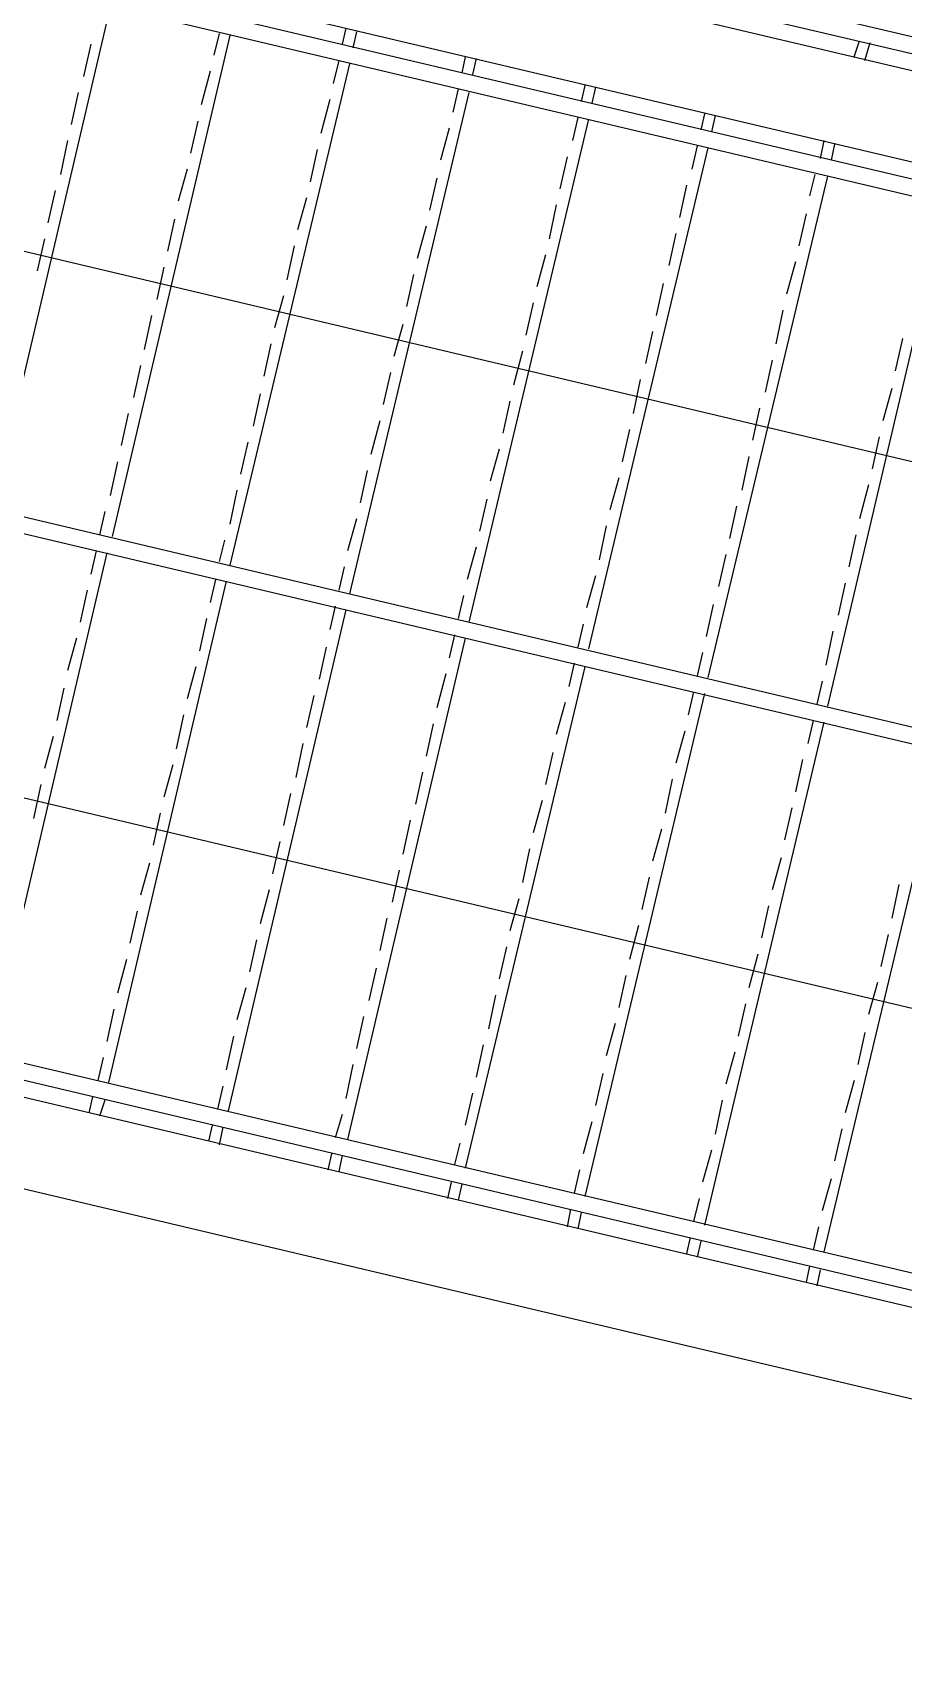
# Model space of a CAD drawing. Header units: feet. Extents: x -84 to 198, y -22 to 181.
# Drawn here: x 69.26 to 75.77, y 128.8 to 141.04 of the extents above; entities that cross this region are included whole.
import ezdxf

# ---------------------------------------------------------------- set-up
doc = ezdxf.new("R2010")
doc.units = ezdxf.units.FT
doc.layers.add('A-LINEA', color=7, linetype='CONTINUOUS')

msp = doc.modelspace()

# ---------------------------------------------------------------- linework, layer by layer
at = {"layer": 'A-LINEA'}
for p, q in [((60.8933, 143.6044), (85.3067, 137.8311)), ((60.8933, 143.6044), (85.3067, 137.8311)), ((69.8667, 142.4178), (86.2933, 138.5378)), ((69.8667, 142.4178), (86.2933, 138.5378)), ((69.84, 142.2978), (86.2, 138.4311)), ((69.84, 142.2978), (86.2, 138.4311)), ((69.8133, 142.1778), (86.1067, 138.3244)), ((69.8133, 142.1778), (86.1067, 138.3244)), ((68.08, 141.7778), (85.28, 137.7111)), ((68.08, 141.7778), (85.28, 137.7111)), ((68.0533, 141.6578), (85.2533, 137.5911)), ((68.0533, 141.6578), (85.2533, 137.5911)), ((69.84, 141.2311), (68.96, 137.4844)), ((69.84, 141.2311), (68.96, 137.4844)), ((71.6, 141.0711), (71.5733, 140.9511)), ((71.6, 141.0711), (71.5733, 140.9511)), ((71.6, 141.0711), (71.5733, 140.9511)), ((71.6, 141.0711), (71.5733, 140.9511)), ((69.6933, 140.9511), (69.64, 140.7111)), ((69.6933, 140.9511), (69.64, 140.7111)), ((69.6933, 140.9511), (69.64, 140.7111)), ((69.6933, 140.9511), (69.64, 140.7111)), ((70.7333, 141.0178), (69.8533, 137.2711)), ((70.7333, 141.0178), (69.8533, 137.2711)), ((70.7333, 141.0178), (69.8533, 137.2711)), ((70.7333, 141.0178), (69.8533, 137.2711)), ((70.6533, 141.0311), (70.6133, 140.8711)), ((70.6533, 141.0311), (70.6133, 140.8711)), ((70.6533, 141.0311), (70.6133, 140.8711)), ((70.6533, 141.0311), (70.6133, 140.8711)), ((71.68, 141.0444), (71.6533, 140.9244)), ((71.68, 141.0444), (71.6533, 140.9244)), ((71.68, 141.0444), (71.6533, 140.9244)), ((71.68, 141.0444), (71.6533, 140.9244)), ((75.4, 140.8578), (75.44, 140.9778)), ((75.4, 140.8578), (75.44, 140.9778)), ((75.4, 140.8578), (75.44, 140.9778)), ((75.4, 140.8578), (75.44, 140.9778)), ((75.48, 140.8311), (75.52, 140.9644)), ((75.48, 140.8311), (75.52, 140.9644)), ((75.48, 140.8311), (75.52, 140.9644)), ((75.48, 140.8311), (75.52, 140.9644)), ((71.5467, 140.8311), (71.5067, 140.6578)), ((71.5467, 140.8311), (71.5067, 140.6578)), ((71.5467, 140.8311), (71.5067, 140.6578)), ((71.5467, 140.8311), (71.5067, 140.6578)), ((72.4933, 140.8578), (72.4667, 140.7378)), ((72.4933, 140.8578), (72.4667, 140.7378)), ((72.4933, 140.8578), (72.4667, 140.7378)), ((72.4933, 140.8578), (72.4667, 140.7378)), ((72.5733, 140.8444), (72.5467, 140.7244)), ((72.5733, 140.8444), (72.5467, 140.7244)), ((72.5733, 140.8444), (72.5467, 140.7244)), ((72.5733, 140.8444), (72.5467, 140.7244)), ((70.5867, 140.7511), (70.52, 140.4978)), ((70.5867, 140.7511), (70.52, 140.4978)), ((70.5867, 140.7511), (70.52, 140.4978)), ((70.5867, 140.7511), (70.52, 140.4978)), ((71.6267, 140.8044), (70.7333, 137.0578)), ((71.6267, 140.8044), (70.7333, 137.0578)), ((71.6267, 140.8044), (70.7333, 137.0578)), ((71.6267, 140.8044), (70.7333, 137.0578)), ((69.6, 140.5911), (69.5467, 140.3511)), ((69.6, 140.5911), (69.5467, 140.3511)), ((69.6, 140.5911), (69.5467, 140.3511)), ((69.6, 140.5911), (69.5467, 140.3511)), ((72.52, 140.5911), (71.6267, 136.8444)), ((72.52, 140.5911), (71.6267, 136.8444)), ((72.52, 140.5911), (71.6267, 136.8444)), ((72.52, 140.5911), (71.6267, 136.8444)), ((72.44, 140.6178), (72.4, 140.4444)), ((72.44, 140.6178), (72.4, 140.4444)), ((72.44, 140.6178), (72.4, 140.4444)), ((72.44, 140.6178), (72.4, 140.4444)), ((73.3867, 140.6444), (73.36, 140.5244)), ((73.3867, 140.6444), (73.36, 140.5244)), ((73.3867, 140.6444), (73.36, 140.5244)), ((73.3867, 140.6444), (73.36, 140.5244)), ((73.4667, 140.6311), (73.44, 140.5111)), ((73.4667, 140.6311), (73.44, 140.5111)), ((73.4667, 140.6311), (73.44, 140.5111)), ((73.4667, 140.6311), (73.44, 140.5111)), ((71.48, 140.5378), (71.4133, 140.2844)), ((71.48, 140.5378), (71.4133, 140.2844)), ((71.48, 140.5378), (71.4133, 140.2844)), ((71.48, 140.5378), (71.4133, 140.2844)), ((70.4933, 140.3778), (70.44, 140.1378)), ((70.4933, 140.3778), (70.44, 140.1378)), ((70.4933, 140.3778), (70.44, 140.1378)), ((70.4933, 140.3778), (70.44, 140.1378)), ((72.3733, 140.3244), (72.3067, 140.0844)), ((72.3733, 140.3244), (72.3067, 140.0844)), ((72.3733, 140.3244), (72.3067, 140.0844)), ((72.3733, 140.3244), (72.3067, 140.0844)), ((73.4133, 140.3911), (72.52, 136.6311)), ((73.4133, 140.3911), (72.52, 136.6311)), ((73.4133, 140.3911), (72.52, 136.6311)), ((73.4133, 140.3911), (72.52, 136.6311)), ((73.3333, 140.4044), (73.2933, 140.2311)), ((73.3333, 140.4044), (73.2933, 140.2311)), ((73.3333, 140.4044), (73.2933, 140.2311)), ((73.3333, 140.4044), (73.2933, 140.2311)), ((74.28, 140.4311), (74.2533, 140.3111)), ((74.28, 140.4311), (74.2533, 140.3111)), ((74.28, 140.4311), (74.2533, 140.3111)), ((74.28, 140.4311), (74.2533, 140.3111)), ((74.36, 140.4178), (74.3333, 140.2978)), ((74.36, 140.4178), (74.3333, 140.2978)), ((74.36, 140.4178), (74.3333, 140.2978)), ((74.36, 140.4178), (74.3333, 140.2978)), ((69.52, 140.2311), (69.4667, 139.9778)), ((69.52, 140.2311), (69.4667, 139.9778)), ((69.52, 140.2311), (69.4667, 139.9778)), ((69.52, 140.2311), (69.4667, 139.9778)), ((75.1733, 140.2311), (75.1467, 140.0978)), ((75.1733, 140.2311), (75.1467, 140.0978)), ((75.1733, 140.2311), (75.1467, 140.0978)), ((75.1733, 140.2311), (75.1467, 140.0978)), ((75.2533, 140.2044), (75.2267, 140.0844)), ((75.2533, 140.2044), (75.2267, 140.0844)), ((75.2533, 140.2044), (75.2267, 140.0844)), ((75.2533, 140.2044), (75.2267, 140.0844)), ((71.3867, 140.1644), (71.3333, 139.9244)), ((71.3867, 140.1644), (71.3333, 139.9244)), ((71.3867, 140.1644), (71.3333, 139.9244)), ((71.3867, 140.1644), (71.3333, 139.9244)), ((73.2533, 140.1111), (73.2, 139.8711)), ((73.2533, 140.1111), (73.2, 139.8711)), ((73.2533, 140.1111), (73.2, 139.8711)), ((73.2533, 140.1111), (73.2, 139.8711)), ((74.3067, 140.1778), (73.4133, 136.4311)), ((74.3067, 140.1778), (73.4133, 136.4311)), ((74.3067, 140.1778), (73.4133, 136.4311)), ((74.3067, 140.1778), (73.4133, 136.4311)), ((74.2267, 140.1911), (74.1867, 140.0178)), ((74.2267, 140.1911), (74.1867, 140.0178)), ((74.2267, 140.1911), (74.1867, 140.0178)), ((74.2267, 140.1911), (74.1867, 140.0178)), ((70.4133, 140.0178), (70.3467, 139.7778)), ((70.4133, 140.0178), (70.3467, 139.7778)), ((70.4133, 140.0178), (70.3467, 139.7778)), ((70.4133, 140.0178), (70.3467, 139.7778)), ((72.28, 139.9511), (72.2267, 139.7111)), ((72.28, 139.9511), (72.2267, 139.7111)), ((72.28, 139.9511), (72.2267, 139.7111)), ((72.28, 139.9511), (72.2267, 139.7111)), ((75.2, 139.9644), (74.3067, 136.2178)), ((75.2, 139.9644), (74.3067, 136.2178)), ((75.2, 139.9644), (74.3067, 136.2178)), ((75.2, 139.9644), (74.3067, 136.2178)), ((75.1067, 139.9778), (75.0667, 139.8178)), ((75.1067, 139.9778), (75.0667, 139.8178)), ((75.1067, 139.9778), (75.0667, 139.8178)), ((75.1067, 139.9778), (75.0667, 139.8178)), ((69.4267, 139.8578), (69.3733, 139.6178)), ((69.4267, 139.8578), (69.3733, 139.6178)), ((69.4267, 139.8578), (69.3733, 139.6178)), ((69.4267, 139.8578), (69.3733, 139.6178)), ((74.1467, 139.8978), (74.0933, 139.6578)), ((74.1467, 139.8978), (74.0933, 139.6578)), ((74.1467, 139.8978), (74.0933, 139.6578)), ((74.1467, 139.8978), (74.0933, 139.6578)), ((71.3067, 139.8044), (71.24, 139.5644)), ((71.3067, 139.8044), (71.24, 139.5644)), ((71.3067, 139.8044), (71.24, 139.5644)), ((71.3067, 139.8044), (71.24, 139.5644)), ((73.1733, 139.7511), (73.12, 139.4978)), ((73.1733, 139.7511), (73.12, 139.4978)), ((73.1733, 139.7511), (73.12, 139.4978)), ((73.1733, 139.7511), (73.12, 139.4978)), ((76.08, 139.7511), (75.2, 136.0044)), ((76.08, 139.7511), (75.2, 136.0044)), ((70.32, 139.6444), (70.2667, 139.4044)), ((70.32, 139.6444), (70.2667, 139.4044)), ((70.32, 139.6444), (70.2667, 139.4044)), ((70.32, 139.6444), (70.2667, 139.4044)), ((72.2, 139.5911), (72.1333, 139.3511)), ((72.2, 139.5911), (72.1333, 139.3511)), ((72.2, 139.5911), (72.1333, 139.3511)), ((72.2, 139.5911), (72.1333, 139.3511)), ((75.04, 139.6844), (74.9867, 139.4444)), ((75.04, 139.6844), (74.9867, 139.4444)), ((75.04, 139.6844), (74.9867, 139.4444)), ((75.04, 139.6844), (74.9867, 139.4444)), ((83.4933, 136.0178), (68.5067, 139.5644)), ((83.4933, 136.0178), (68.5067, 139.5644)), ((69.3467, 139.4978), (69.2933, 139.2578)), ((69.3467, 139.4978), (69.2933, 139.2578)), ((69.3467, 139.4978), (69.2933, 139.2578)), ((69.3467, 139.4978), (69.2933, 139.2578)), ((74.0667, 139.5378), (74.0133, 139.2978)), ((74.0667, 139.5378), (74.0133, 139.2978)), ((74.0667, 139.5378), (74.0133, 139.2978)), ((74.0667, 139.5378), (74.0133, 139.2978)), ((71.2133, 139.4444), (71.16, 139.1911)), ((71.2133, 139.4444), (71.16, 139.1911)), ((71.2133, 139.4444), (71.16, 139.1911)), ((71.2133, 139.4444), (71.16, 139.1911)), ((73.0933, 139.3778), (73.0267, 139.1378)), ((73.0933, 139.3778), (73.0267, 139.1378)), ((73.0933, 139.3778), (73.0267, 139.1378)), ((73.0933, 139.3778), (73.0267, 139.1378)), ((70.24, 139.2844), (70.1867, 139.0444)), ((70.24, 139.2844), (70.1867, 139.0444)), ((70.24, 139.2844), (70.1867, 139.0444)), ((70.24, 139.2844), (70.1867, 139.0444)), ((72.1067, 139.2311), (72.0533, 138.9911)), ((72.1067, 139.2311), (72.0533, 138.9911)), ((72.1067, 139.2311), (72.0533, 138.9911)), ((72.1067, 139.2311), (72.0533, 138.9911)), ((74.96, 139.3244), (74.8933, 139.0844)), ((74.96, 139.3244), (74.8933, 139.0844)), ((74.96, 139.3244), (74.8933, 139.0844)), ((74.96, 139.3244), (74.8933, 139.0844)), ((73.9733, 139.1644), (73.92, 138.9244)), ((73.9733, 139.1644), (73.92, 138.9244)), ((73.9733, 139.1644), (73.92, 138.9244)), ((73.9733, 139.1644), (73.92, 138.9244)), ((71.1333, 139.0711), (71.0667, 138.8311)), ((71.1333, 139.0711), (71.0667, 138.8311)), ((71.1333, 139.0711), (71.0667, 138.8311)), ((71.1333, 139.0711), (71.0667, 138.8311)), ((73, 139.0178), (72.9467, 138.7778)), ((73, 139.0178), (72.9467, 138.7778)), ((73, 139.0178), (72.9467, 138.7778)), ((73, 139.0178), (72.9467, 138.7778)), ((70.1467, 138.9244), (70.0933, 138.6711)), ((70.1467, 138.9244), (70.0933, 138.6711)), ((70.1467, 138.9244), (70.0933, 138.6711)), ((70.1467, 138.9244), (70.0933, 138.6711)), ((72.0267, 138.8578), (71.96, 138.6178)), ((72.0267, 138.8578), (71.96, 138.6178)), ((72.0267, 138.8578), (71.96, 138.6178)), ((72.0267, 138.8578), (71.96, 138.6178)), ((74.8667, 138.9644), (74.8133, 138.7111)), ((74.8667, 138.9644), (74.8133, 138.7111)), ((74.8667, 138.9644), (74.8133, 138.7111)), ((74.8667, 138.9644), (74.8133, 138.7111)), ((73.8933, 138.8044), (73.84, 138.5644)), ((73.8933, 138.8044), (73.84, 138.5644)), ((73.8933, 138.8044), (73.84, 138.5644)), ((73.8933, 138.8044), (73.84, 138.5644)), ((75.76, 138.7511), (75.7067, 138.5111)), ((75.76, 138.7511), (75.7067, 138.5111)), ((71.04, 138.7111), (70.9867, 138.4711)), ((71.04, 138.7111), (70.9867, 138.4711)), ((71.04, 138.7111), (70.9867, 138.4711)), ((71.04, 138.7111), (70.9867, 138.4711)), ((72.92, 138.6578), (72.8533, 138.4044)), ((72.92, 138.6578), (72.8533, 138.4044)), ((72.92, 138.6578), (72.8533, 138.4044)), ((72.92, 138.6578), (72.8533, 138.4044)), ((70.0667, 138.5511), (70.0133, 138.3111)), ((70.0667, 138.5511), (70.0133, 138.3111)), ((70.0667, 138.5511), (70.0133, 138.3111)), ((70.0667, 138.5511), (70.0133, 138.3111)), ((71.9333, 138.4978), (71.88, 138.2578)), ((71.9333, 138.4978), (71.88, 138.2578)), ((71.9333, 138.4978), (71.88, 138.2578)), ((71.9333, 138.4978), (71.88, 138.2578)), ((74.7867, 138.5911), (74.7333, 138.3511)), ((74.7867, 138.5911), (74.7333, 138.3511)), ((74.7867, 138.5911), (74.7333, 138.3511)), ((74.7867, 138.5911), (74.7333, 138.3511)), ((73.8, 138.4444), (73.7467, 138.1911)), ((73.8, 138.4444), (73.7467, 138.1911)), ((73.8, 138.4444), (73.7467, 138.1911)), ((73.8, 138.4444), (73.7467, 138.1911)), ((75.68, 138.3778), (75.6133, 138.1378)), ((75.68, 138.3778), (75.6133, 138.1378)), ((70.96, 138.3378), (70.9067, 138.0978)), ((70.96, 138.3378), (70.9067, 138.0978)), ((70.96, 138.3378), (70.9067, 138.0978)), ((70.96, 138.3378), (70.9067, 138.0978)), ((72.8267, 138.2844), (72.7733, 138.0444)), ((72.8267, 138.2844), (72.7733, 138.0444)), ((72.8267, 138.2844), (72.7733, 138.0444)), ((72.8267, 138.2844), (72.7733, 138.0444)), ((69.9733, 138.1911), (69.92, 137.9511)), ((69.9733, 138.1911), (69.92, 137.9511)), ((69.9733, 138.1911), (69.92, 137.9511)), ((69.9733, 138.1911), (69.92, 137.9511)), ((71.8533, 138.1378), (71.7867, 137.8844)), ((71.8533, 138.1378), (71.7867, 137.8844)), ((71.8533, 138.1378), (71.7867, 137.8844)), ((71.8533, 138.1378), (71.7867, 137.8844)), ((74.6933, 138.2311), (74.64, 137.9911)), ((74.6933, 138.2311), (74.64, 137.9911)), ((74.6933, 138.2311), (74.64, 137.9911)), ((74.6933, 138.2311), (74.64, 137.9911)), ((73.72, 138.0711), (73.6667, 137.8311)), ((73.72, 138.0711), (73.6667, 137.8311)), ((73.72, 138.0711), (73.6667, 137.8311)), ((73.72, 138.0711), (73.6667, 137.8311)), ((75.5867, 138.0178), (75.5333, 137.7778)), ((75.5867, 138.0178), (75.5333, 137.7778)), ((67.1733, 137.8978), (84.36, 133.8311)), ((67.1733, 137.8978), (84.36, 133.8311)), ((70.8667, 137.9778), (70.8133, 137.7378)), ((70.8667, 137.9778), (70.8133, 137.7378)), ((70.8667, 137.9778), (70.8133, 137.7378)), ((70.8667, 137.9778), (70.8133, 137.7378)), ((72.7467, 137.9244), (72.68, 137.6844)), ((72.7467, 137.9244), (72.68, 137.6844)), ((72.7467, 137.9244), (72.68, 137.6844)), ((72.7467, 137.9244), (72.68, 137.6844)), ((74.6133, 137.8711), (74.56, 137.6178)), ((74.6133, 137.8711), (74.56, 137.6178)), ((74.6133, 137.8711), (74.56, 137.6178)), ((74.6133, 137.8711), (74.56, 137.6178)), ((69.8933, 137.8311), (69.84, 137.5778)), ((69.8933, 137.8311), (69.84, 137.5778)), ((69.8933, 137.8311), (69.84, 137.5778)), ((69.8933, 137.8311), (69.84, 137.5778)), ((71.76, 137.7644), (71.7067, 137.5244)), ((71.76, 137.7644), (71.7067, 137.5244)), ((71.76, 137.7644), (71.7067, 137.5244)), ((71.76, 137.7644), (71.7067, 137.5244)), ((73.64, 137.7111), (73.5733, 137.4711)), ((73.64, 137.7111), (73.5733, 137.4711)), ((73.64, 137.7111), (73.5733, 137.4711)), ((73.64, 137.7111), (73.5733, 137.4711)), ((75.5067, 137.6578), (75.44, 137.4044)), ((75.5067, 137.6578), (75.44, 137.4044)), ((70.7867, 137.6178), (70.7333, 137.3644)), ((70.7867, 137.6178), (70.7333, 137.3644)), ((70.7867, 137.6178), (70.7333, 137.3644)), ((70.7867, 137.6178), (70.7333, 137.3644)), ((72.6533, 137.5511), (72.6, 137.3111)), ((72.6533, 137.5511), (72.6, 137.3111)), ((72.6533, 137.5511), (72.6, 137.3111)), ((72.6533, 137.5511), (72.6, 137.3111)), ((69.8, 137.4578), (69.76, 137.2844)), ((69.8, 137.4578), (69.76, 137.2844)), ((69.8, 137.4578), (69.76, 137.2844)), ((69.8, 137.4578), (69.76, 137.2844)), ((71.68, 137.4044), (71.6133, 137.1644)), ((71.68, 137.4044), (71.6133, 137.1644)), ((71.68, 137.4044), (71.6133, 137.1644)), ((71.68, 137.4044), (71.6133, 137.1644)), ((74.52, 137.4978), (74.4667, 137.2578)), ((74.52, 137.4978), (74.4667, 137.2578)), ((74.52, 137.4978), (74.4667, 137.2578)), ((74.52, 137.4978), (74.4667, 137.2578)), ((73.5467, 137.3511), (73.4933, 137.0978)), ((73.5467, 137.3511), (73.4933, 137.0978)), ((73.5467, 137.3511), (73.4933, 137.0978)), ((73.5467, 137.3511), (73.4933, 137.0978)), ((75.4133, 137.2844), (75.36, 137.0444)), ((75.4133, 137.2844), (75.36, 137.0444)), ((69.8133, 137.1511), (68.9333, 133.3911)), ((69.8133, 137.1511), (68.9333, 133.3911)), ((69.8133, 137.1511), (68.9333, 133.3911)), ((69.8133, 137.1511), (68.9333, 133.3911)), ((69.7333, 137.1644), (69.6933, 136.9911)), ((69.7333, 137.1644), (69.6933, 136.9911)), ((69.7333, 137.1644), (69.6933, 136.9911)), ((69.7333, 137.1644), (69.6933, 136.9911)), ((70.6933, 137.2444), (70.6533, 137.0844)), ((70.6933, 137.2444), (70.6533, 137.0844)), ((70.6933, 137.2444), (70.6533, 137.0844)), ((70.6933, 137.2444), (70.6533, 137.0844)), ((72.5733, 137.1911), (72.5067, 136.9511)), ((72.5733, 137.1911), (72.5067, 136.9511)), ((72.5733, 137.1911), (72.5067, 136.9511)), ((72.5733, 137.1911), (72.5067, 136.9511)), ((74.44, 137.1378), (74.3867, 136.8978)), ((74.44, 137.1378), (74.3867, 136.8978)), ((74.44, 137.1378), (74.3867, 136.8978)), ((74.44, 137.1378), (74.3867, 136.8978)), ((71.5867, 137.0444), (71.5467, 136.8711)), ((71.5867, 137.0444), (71.5467, 136.8711)), ((71.5867, 137.0444), (71.5467, 136.8711)), ((71.5867, 137.0444), (71.5467, 136.8711)), ((70.7067, 136.9378), (69.8267, 133.1911)), ((70.7067, 136.9378), (69.8267, 133.1911)), ((70.7067, 136.9378), (69.8267, 133.1911)), ((70.7067, 136.9378), (69.8267, 133.1911)), ((70.6267, 136.9511), (70.5867, 136.7778)), ((70.6267, 136.9511), (70.5867, 136.7778)), ((70.6267, 136.9511), (70.5867, 136.7778)), ((70.6267, 136.9511), (70.5867, 136.7778)), ((73.4667, 136.9778), (73.4, 136.7378)), ((73.4667, 136.9778), (73.4, 136.7378)), ((73.4667, 136.9778), (73.4, 136.7378)), ((73.4667, 136.9778), (73.4, 136.7378)), ((75.3333, 136.9244), (75.28, 136.6844)), ((75.3333, 136.9244), (75.28, 136.6844)), ((69.6667, 136.8711), (69.6133, 136.6311)), ((69.6667, 136.8711), (69.6133, 136.6311)), ((69.6667, 136.8711), (69.6133, 136.6311)), ((69.6667, 136.8711), (69.6133, 136.6311)), ((72.48, 136.8311), (72.44, 136.6578)), ((72.48, 136.8311), (72.44, 136.6578)), ((72.48, 136.8311), (72.44, 136.6578)), ((72.48, 136.8311), (72.44, 136.6578)), ((70.56, 136.6578), (70.5067, 136.4178)), ((70.56, 136.6578), (70.5067, 136.4178)), ((70.56, 136.6578), (70.5067, 136.4178)), ((70.56, 136.6578), (70.5067, 136.4178)), ((71.6, 136.7244), (70.72, 132.9778)), ((71.6, 136.7244), (70.72, 132.9778)), ((71.6, 136.7244), (70.72, 132.9778)), ((71.6, 136.7244), (70.72, 132.9778)), ((71.52, 136.7511), (71.48, 136.5778)), ((71.52, 136.7511), (71.48, 136.5778)), ((71.52, 136.7511), (71.48, 136.5778)), ((71.52, 136.7511), (71.48, 136.5778)), ((74.3467, 136.7644), (74.2933, 136.5244)), ((74.3467, 136.7644), (74.2933, 136.5244)), ((74.3467, 136.7644), (74.2933, 136.5244)), ((74.3467, 136.7644), (74.2933, 136.5244)), ((72.4133, 136.5378), (72.3733, 136.3644)), ((72.4133, 136.5378), (72.3733, 136.3644)), ((72.4133, 136.5378), (72.3733, 136.3644)), ((72.4133, 136.5378), (72.3733, 136.3644)), ((73.3733, 136.6178), (73.3333, 136.4444)), ((73.3733, 136.6178), (73.3333, 136.4444)), ((73.3733, 136.6178), (73.3333, 136.4444)), ((73.3733, 136.6178), (73.3333, 136.4444)), ((75.24, 136.5644), (75.1867, 136.3111)), ((75.24, 136.5644), (75.1867, 136.3111)), ((69.5867, 136.5111), (69.52, 136.2711)), ((69.5867, 136.5111), (69.52, 136.2711)), ((69.5867, 136.5111), (69.52, 136.2711)), ((69.5867, 136.5111), (69.52, 136.2711)), ((71.4533, 136.4444), (71.4, 136.2044)), ((71.4533, 136.4444), (71.4, 136.2044)), ((71.4533, 136.4444), (71.4, 136.2044)), ((71.4533, 136.4444), (71.4, 136.2044)), ((72.4933, 136.5111), (71.6133, 132.7644)), ((72.4933, 136.5111), (71.6133, 132.7644)), ((72.4933, 136.5111), (71.6133, 132.7644)), ((72.4933, 136.5111), (71.6133, 132.7644)), ((74.2667, 136.4044), (74.2267, 136.2311)), ((74.2667, 136.4044), (74.2267, 136.2311)), ((74.2667, 136.4044), (74.2267, 136.2311)), ((74.2667, 136.4044), (74.2267, 136.2311)), ((70.48, 136.2978), (70.4133, 136.0578)), ((70.48, 136.2978), (70.4133, 136.0578)), ((70.48, 136.2978), (70.4133, 136.0578)), ((70.48, 136.2978), (70.4133, 136.0578)), ((73.3867, 136.2978), (72.4933, 132.5511)), ((73.3867, 136.2978), (72.4933, 132.5511)), ((73.3867, 136.2978), (72.4933, 132.5511)), ((73.3867, 136.2978), (72.4933, 132.5511)), ((73.3067, 136.3244), (73.2667, 136.1511)), ((73.3067, 136.3244), (73.2667, 136.1511)), ((73.3067, 136.3244), (73.2667, 136.1511)), ((73.3067, 136.3244), (73.2667, 136.1511)), ((74.2533, 136.3511), (74.2267, 136.2311)), ((74.2533, 136.3511), (74.2267, 136.2311)), ((72.3467, 136.2444), (72.28, 135.9911)), ((72.3467, 136.2444), (72.28, 135.9911)), ((72.3467, 136.2444), (72.28, 135.9911)), ((72.3467, 136.2444), (72.28, 135.9911)), ((75.16, 136.1911), (75.12, 136.0178)), ((75.16, 136.1911), (75.12, 136.0178)), ((69.4933, 136.1378), (69.44, 135.8978)), ((69.4933, 136.1378), (69.44, 135.8978)), ((69.4933, 136.1378), (69.44, 135.8978)), ((69.4933, 136.1378), (69.44, 135.8978)), ((71.36, 136.0844), (71.3067, 135.8444)), ((71.36, 136.0844), (71.3067, 135.8444)), ((71.36, 136.0844), (71.3067, 135.8444)), ((71.36, 136.0844), (71.3067, 135.8444)), ((74.28, 136.0978), (73.3867, 132.3378)), ((74.28, 136.0978), (73.3867, 132.3378)), ((74.28, 136.0978), (73.3867, 132.3378)), ((74.28, 136.0978), (73.3867, 132.3378)), ((74.2, 136.1111), (74.16, 135.9378)), ((74.2, 136.1111), (74.16, 135.9378)), ((74.2, 136.1111), (74.16, 135.9378)), ((74.2, 136.1111), (74.16, 135.9378)), ((70.3867, 135.9378), (70.3333, 135.6844)), ((70.3867, 135.9378), (70.3333, 135.6844)), ((70.3867, 135.9378), (70.3333, 135.6844)), ((70.3867, 135.9378), (70.3333, 135.6844)), ((73.24, 136.0311), (73.1733, 135.7911)), ((73.24, 136.0311), (73.1733, 135.7911)), ((73.24, 136.0311), (73.1733, 135.7911)), ((73.24, 136.0311), (73.1733, 135.7911)), ((72.2533, 135.8711), (72.2, 135.6311)), ((72.2533, 135.8711), (72.2, 135.6311)), ((72.2533, 135.8711), (72.2, 135.6311)), ((72.2533, 135.8711), (72.2, 135.6311)), ((74.1333, 135.8178), (74.0667, 135.5778)), ((74.1333, 135.8178), (74.0667, 135.5778)), ((74.1333, 135.8178), (74.0667, 135.5778)), ((74.1333, 135.8178), (74.0667, 135.5778)), ((75.1733, 135.8844), (74.28, 132.1244)), ((75.1733, 135.8844), (74.28, 132.1244)), ((75.0933, 135.8978), (75.0533, 135.7244)), ((75.0933, 135.8978), (75.0533, 135.7244)), ((82.6133, 132.1378), (67.5867, 135.6978)), ((82.6133, 132.1378), (67.5867, 135.6978)), ((69.4133, 135.7778), (69.3467, 135.5378)), ((69.4133, 135.7778), (69.3467, 135.5378)), ((69.4133, 135.7778), (69.3467, 135.5378)), ((69.4133, 135.7778), (69.3467, 135.5378)), ((71.28, 135.7244), (71.2267, 135.4711)), ((71.28, 135.7244), (71.2267, 135.4711)), ((71.28, 135.7244), (71.2267, 135.4711)), ((71.28, 135.7244), (71.2267, 135.4711)), ((76.0667, 135.6711), (75.1733, 131.9244)), ((76.0667, 135.6711), (75.1733, 131.9244)), ((70.3067, 135.5644), (70.24, 135.3244)), ((70.3067, 135.5644), (70.24, 135.3244)), ((70.3067, 135.5644), (70.24, 135.3244)), ((70.3067, 135.5644), (70.24, 135.3244)), ((73.1467, 135.6578), (73.0933, 135.4178)), ((73.1467, 135.6578), (73.0933, 135.4178)), ((73.1467, 135.6578), (73.0933, 135.4178)), ((73.1467, 135.6578), (73.0933, 135.4178)), ((75.0133, 135.6044), (74.96, 135.3644)), ((75.0133, 135.6044), (74.96, 135.3644)), ((58.9733, 135.4978), (83.3867, 129.7244)), ((58.9733, 135.4978), (83.3867, 129.7244)), ((72.1733, 135.5111), (72.12, 135.2711)), ((72.1733, 135.5111), (72.12, 135.2711)), ((72.1733, 135.5111), (72.12, 135.2711)), ((72.1733, 135.5111), (72.12, 135.2711)), ((74.04, 135.4578), (73.9867, 135.2044)), ((74.04, 135.4578), (73.9867, 135.2044)), ((74.04, 135.4578), (73.9867, 135.2044)), ((74.04, 135.4578), (73.9867, 135.2044)), ((69.32, 135.4178), (69.2667, 135.1644)), ((69.32, 135.4178), (69.2667, 135.1644)), ((69.32, 135.4178), (69.2667, 135.1644)), ((69.32, 135.4178), (69.2667, 135.1644)), ((71.1867, 135.3511), (71.1333, 135.1111)), ((71.1867, 135.3511), (71.1333, 135.1111)), ((71.1867, 135.3511), (71.1333, 135.1111)), ((71.1867, 135.3511), (71.1333, 135.1111)), ((70.2133, 135.2044), (70.16, 134.9644)), ((70.2133, 135.2044), (70.16, 134.9644)), ((70.2133, 135.2044), (70.16, 134.9644)), ((70.2133, 135.2044), (70.16, 134.9644)), ((73.0667, 135.2978), (73, 135.0578)), ((73.0667, 135.2978), (73, 135.0578)), ((73.0667, 135.2978), (73, 135.0578)), ((73.0667, 135.2978), (73, 135.0578)), ((74.9333, 135.2444), (74.88, 135.0044)), ((74.9333, 135.2444), (74.88, 135.0044)), ((72.08, 135.1511), (72.0267, 134.8978)), ((72.08, 135.1511), (72.0267, 134.8978)), ((72.08, 135.1511), (72.0267, 134.8978)), ((72.08, 135.1511), (72.0267, 134.8978)), ((73.96, 135.0844), (73.8933, 134.8444)), ((73.96, 135.0844), (73.8933, 134.8444)), ((73.96, 135.0844), (73.8933, 134.8444)), ((73.96, 135.0844), (73.8933, 134.8444)), ((58.1733, 135.0044), (84.3733, 128.8044)), ((58.1733, 135.0044), (84.3733, 128.8044)), ((71.1067, 134.9911), (71.0533, 134.7511)), ((71.1067, 134.9911), (71.0533, 134.7511)), ((71.1067, 134.9911), (71.0533, 134.7511)), ((71.1067, 134.9911), (71.0533, 134.7511)), ((72.9733, 134.9378), (72.92, 134.6844)), ((72.9733, 134.9378), (72.92, 134.6844)), ((72.9733, 134.9378), (72.92, 134.6844)), ((72.9733, 134.9378), (72.92, 134.6844)), ((70.1333, 134.8311), (70.0667, 134.5911)), ((70.1333, 134.8311), (70.0667, 134.5911)), ((70.1333, 134.8311), (70.0667, 134.5911)), ((70.1333, 134.8311), (70.0667, 134.5911)), ((74.8533, 134.8711), (74.7867, 134.6311)), ((74.8533, 134.8711), (74.7867, 134.6311)), ((72, 134.7778), (71.9467, 134.5378)), ((72, 134.7778), (71.9467, 134.5378)), ((72, 134.7778), (71.9467, 134.5378)), ((72, 134.7778), (71.9467, 134.5378)), ((73.8667, 134.7244), (73.8133, 134.4844)), ((73.8667, 134.7244), (73.8133, 134.4844)), ((73.8667, 134.7244), (73.8133, 134.4844)), ((73.8667, 134.7244), (73.8133, 134.4844)), ((71.0267, 134.6311), (70.96, 134.3778)), ((71.0267, 134.6311), (70.96, 134.3778)), ((71.0267, 134.6311), (70.96, 134.3778)), ((71.0267, 134.6311), (70.96, 134.3778)), ((75.7333, 134.6711), (75.68, 134.4178)), ((75.7333, 134.6711), (75.68, 134.4178)), ((70.04, 134.4711), (69.9867, 134.2311)), ((70.04, 134.4711), (69.9867, 134.2311)), ((70.04, 134.4711), (69.9867, 134.2311)), ((70.04, 134.4711), (69.9867, 134.2311)), ((72.8933, 134.5644), (72.8267, 134.3244)), ((72.8933, 134.5644), (72.8267, 134.3244)), ((72.8933, 134.5644), (72.8267, 134.3244)), ((72.8933, 134.5644), (72.8267, 134.3244)), ((74.76, 134.5111), (74.7067, 134.2711)), ((74.76, 134.5111), (74.7067, 134.2711)), ((71.9067, 134.4178), (71.8533, 134.1778)), ((71.9067, 134.4178), (71.8533, 134.1778)), ((71.9067, 134.4178), (71.8533, 134.1778)), ((71.9067, 134.4178), (71.8533, 134.1778)), ((73.7867, 134.3644), (73.72, 134.1111)), ((73.7867, 134.3644), (73.72, 134.1111)), ((73.7867, 134.3644), (73.72, 134.1111)), ((73.7867, 134.3644), (73.72, 134.1111)), ((70.9333, 134.2578), (70.88, 134.0178)), ((70.9333, 134.2578), (70.88, 134.0178)), ((70.9333, 134.2578), (70.88, 134.0178)), ((70.9333, 134.2578), (70.88, 134.0178)), ((72.8, 134.2044), (72.7467, 133.9644)), ((72.8, 134.2044), (72.7467, 133.9644)), ((72.8, 134.2044), (72.7467, 133.9644)), ((72.8, 134.2044), (72.7467, 133.9644)), ((75.6533, 134.2978), (75.6, 134.0578)), ((75.6533, 134.2978), (75.6, 134.0578)), ((69.96, 134.1111), (69.8933, 133.8578)), ((69.96, 134.1111), (69.8933, 133.8578)), ((69.96, 134.1111), (69.8933, 133.8578)), ((69.96, 134.1111), (69.8933, 133.8578)), ((74.68, 134.1511), (74.6133, 133.8978)), ((74.68, 134.1511), (74.6133, 133.8978)), ((66.2533, 134.0311), (83.4533, 129.9644)), ((66.2533, 134.0311), (83.4533, 129.9644)), ((71.8267, 134.0444), (71.7733, 133.8044)), ((71.8267, 134.0444), (71.7733, 133.8044)), ((71.8267, 134.0444), (71.7733, 133.8044)), ((71.8267, 134.0444), (71.7733, 133.8044)), ((73.6933, 133.9911), (73.64, 133.7511)), ((73.6933, 133.9911), (73.64, 133.7511)), ((73.6933, 133.9911), (73.64, 133.7511)), ((73.6933, 133.9911), (73.64, 133.7511)), ((66.2267, 133.9111), (83.4133, 129.8444)), ((66.2267, 133.9111), (83.4133, 129.8444)), ((70.8533, 133.8978), (70.7867, 133.6578)), ((70.8533, 133.8978), (70.7867, 133.6578)), ((70.8533, 133.8978), (70.7867, 133.6578)), ((70.8533, 133.8978), (70.7867, 133.6578)), ((72.72, 133.8444), (72.6667, 133.5911)), ((72.72, 133.8444), (72.6667, 133.5911)), ((72.72, 133.8444), (72.6667, 133.5911)), ((72.72, 133.8444), (72.6667, 133.5911)), ((75.5733, 133.9378), (75.5067, 133.6978)), ((75.5733, 133.9378), (75.5067, 133.6978)), ((69.8667, 133.7378), (69.8133, 133.4978)), ((69.8667, 133.7378), (69.8133, 133.4978)), ((69.8667, 133.7378), (69.8133, 133.4978)), ((69.8667, 133.7378), (69.8133, 133.4978)), ((74.5867, 133.7778), (74.5333, 133.5378)), ((74.5867, 133.7778), (74.5333, 133.5378)), ((71.7333, 133.6844), (71.68, 133.4444)), ((71.7333, 133.6844), (71.68, 133.4444)), ((71.7333, 133.6844), (71.68, 133.4444)), ((71.7333, 133.6844), (71.68, 133.4444)), ((73.6133, 133.6311), (73.5467, 133.3911)), ((73.6133, 133.6311), (73.5467, 133.3911)), ((73.6133, 133.6311), (73.5467, 133.3911)), ((73.6133, 133.6311), (73.5467, 133.3911)), ((70.76, 133.5378), (70.7067, 133.2844)), ((70.76, 133.5378), (70.7067, 133.2844)), ((70.76, 133.5378), (70.7067, 133.2844)), ((70.76, 133.5378), (70.7067, 133.2844)), ((72.6267, 133.4711), (72.5733, 133.2311)), ((72.6267, 133.4711), (72.5733, 133.2311)), ((72.6267, 133.4711), (72.5733, 133.2311)), ((72.6267, 133.4711), (72.5733, 133.2311)), ((75.48, 133.5644), (75.4267, 133.3244)), ((75.48, 133.5644), (75.4267, 133.3244)), ((69.7867, 133.3778), (69.7467, 133.2044)), ((69.7867, 133.3778), (69.7467, 133.2044)), ((69.7867, 133.3778), (69.7467, 133.2044)), ((69.7867, 133.3778), (69.7467, 133.2044)), ((74.5067, 133.4178), (74.44, 133.1778)), ((74.5067, 133.4178), (74.44, 133.1778)), ((71.6533, 133.3244), (71.6, 133.0711)), ((71.6533, 133.3244), (71.6, 133.0711)), ((71.6533, 133.3244), (71.6, 133.0711)), ((71.6533, 133.3244), (71.6, 133.0711)), ((73.52, 133.2578), (73.4667, 133.0178)), ((73.52, 133.2578), (73.4667, 133.0178)), ((73.52, 133.2578), (73.4667, 133.0178)), ((73.52, 133.2578), (73.4667, 133.0178)), ((70.68, 133.1644), (70.64, 132.9911)), ((70.68, 133.1644), (70.64, 132.9911)), ((70.68, 133.1644), (70.64, 132.9911)), ((70.68, 133.1644), (70.64, 132.9911)), ((72.5467, 133.1111), (72.4933, 132.8711)), ((72.5467, 133.1111), (72.4933, 132.8711)), ((72.5467, 133.1111), (72.4933, 132.8711)), ((72.5467, 133.1111), (72.4933, 132.8711)), ((75.4, 133.2044), (75.3333, 132.9644)), ((75.4, 133.2044), (75.3333, 132.9644)), ((69.7067, 133.0844), (69.68, 132.9644)), ((69.7067, 133.0844), (69.68, 132.9644)), ((69.7067, 133.0844), (69.68, 132.9644)), ((69.7067, 133.0844), (69.68, 132.9644)), ((69.8, 133.0578), (69.76, 132.9378)), ((69.8, 133.0578), (69.76, 132.9378)), ((69.8, 133.0578), (69.76, 132.9378)), ((69.8, 133.0578), (69.76, 132.9378)), ((74.4133, 133.0578), (74.36, 132.8044)), ((74.4133, 133.0578), (74.36, 132.8044)), ((70.6, 132.8711), (70.5733, 132.7511)), ((70.6, 132.8711), (70.5733, 132.7511)), ((70.6, 132.8711), (70.5733, 132.7511)), ((70.6, 132.8711), (70.5733, 132.7511)), ((70.68, 132.8578), (70.6533, 132.7244)), ((70.68, 132.8578), (70.6533, 132.7244)), ((70.68, 132.8578), (70.6533, 132.7244)), ((70.68, 132.8578), (70.6533, 132.7244)), ((71.5733, 132.9511), (71.52, 132.7778)), ((71.5733, 132.9511), (71.52, 132.7778)), ((71.5733, 132.9511), (71.52, 132.7778)), ((71.5733, 132.9511), (71.52, 132.7778)), ((73.44, 132.8978), (73.3733, 132.6578)), ((73.44, 132.8978), (73.3733, 132.6578)), ((73.44, 132.8978), (73.3733, 132.6578)), ((73.44, 132.8978), (73.3733, 132.6578)), ((72.4533, 132.7378), (72.4133, 132.5778)), ((72.4533, 132.7378), (72.4133, 132.5778)), ((72.4533, 132.7378), (72.4133, 132.5778)), ((72.4533, 132.7378), (72.4133, 132.5778)), ((75.3067, 132.8444), (75.2533, 132.6044)), ((75.3067, 132.8444), (75.2533, 132.6044)), ((71.4933, 132.6578), (71.4667, 132.5378)), ((71.4933, 132.6578), (71.4667, 132.5378)), ((71.4933, 132.6578), (71.4667, 132.5378)), ((71.4933, 132.6578), (71.4667, 132.5378)), ((71.5733, 132.6444), (71.5467, 132.5244)), ((71.5733, 132.6444), (71.5467, 132.5244)), ((71.5733, 132.6444), (71.5467, 132.5244)), ((71.5733, 132.6444), (71.5467, 132.5244)), ((74.3333, 132.6844), (74.2667, 132.4444)), ((74.3333, 132.6844), (74.2667, 132.4444)), ((73.3467, 132.5378), (73.3067, 132.3644)), ((73.3467, 132.5378), (73.3067, 132.3644)), ((73.3467, 132.5378), (73.3067, 132.3644)), ((73.3467, 132.5378), (73.3067, 132.3644)), ((72.3867, 132.4444), (72.36, 132.3244)), ((72.3867, 132.4444), (72.36, 132.3244)), ((72.3867, 132.4444), (72.36, 132.3244)), ((72.3867, 132.4444), (72.36, 132.3244)), ((72.4667, 132.4311), (72.44, 132.3111)), ((72.4667, 132.4311), (72.44, 132.3111)), ((72.4667, 132.4311), (72.44, 132.3111)), ((72.4667, 132.4311), (72.44, 132.3111)), ((75.2267, 132.4711), (75.16, 132.2311)), ((75.2267, 132.4711), (75.16, 132.2311)), ((73.28, 132.2444), (73.2533, 132.1111)), ((73.28, 132.2444), (73.2533, 132.1111)), ((73.28, 132.2444), (73.2533, 132.1111)), ((73.28, 132.2444), (73.2533, 132.1111)), ((74.24, 132.3244), (74.2, 132.1511)), ((74.24, 132.3244), (74.2, 132.1511)), ((73.36, 132.2178), (73.3333, 132.0978)), ((73.36, 132.2178), (73.3333, 132.0978)), ((73.36, 132.2178), (73.3333, 132.0978)), ((73.36, 132.2178), (73.3333, 132.0978)), ((74.1733, 132.0311), (74.1467, 131.9111)), ((74.1733, 132.0311), (74.1467, 131.9111)), ((74.2533, 132.0044), (74.2267, 131.8844)), ((74.2533, 132.0044), (74.2267, 131.8844)), ((74.2533, 132.0044), (74.2267, 131.8844)), ((74.2533, 132.0044), (74.2267, 131.8844)), ((75.1333, 132.1111), (75.0933, 131.9378)), ((75.1333, 132.1111), (75.0933, 131.9378)), ((75.0667, 131.8178), (75.04, 131.6978)), ((75.0667, 131.8178), (75.04, 131.6978)), ((75.1467, 131.7911), (75.12, 131.6711)), ((75.1467, 131.7911), (75.12, 131.6711))]:
    msp.add_line(p, q, dxfattribs=at)
msp.add_lwpolyline([(67.1733, 137.8978), (67.1467, 137.7778), (84.3333, 133.7111)], dxfattribs=at)
msp.add_lwpolyline([(67.1733, 137.8978), (67.1467, 137.7778), (84.3333, 133.7111)], dxfattribs=at)

doc.saveas('drawing.dxf')
